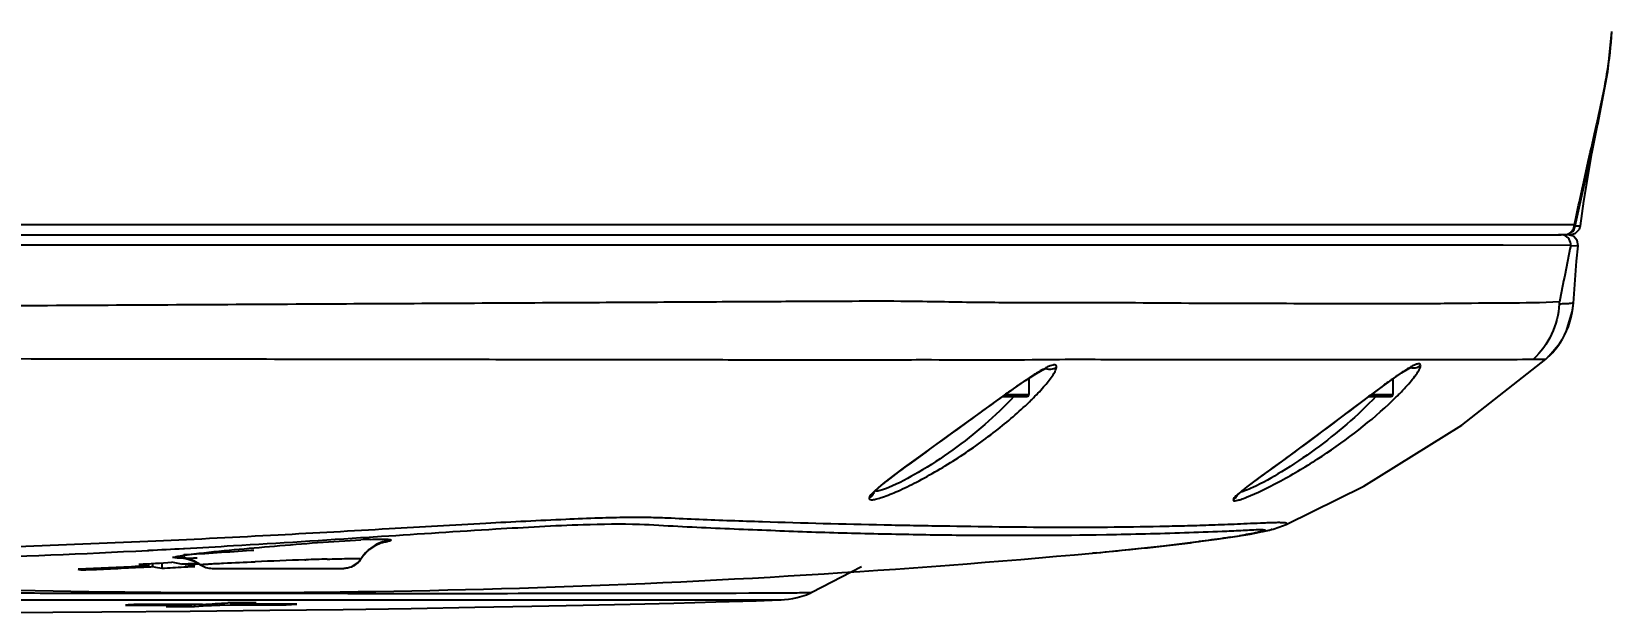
# Model space of a CAD drawing. Header units: millimetres. Extents: x 5828 to 6704, y 123 to 421.
# Drawn here: x 6429.06 to 6434.28, y 191.63 to 193.55 of the extents above; entities that cross this region are included whole.
import ezdxf

# ---------------------------------------------------------------- set-up
doc = ezdxf.new("R2010")
doc.units = ezdxf.units.MM
doc.layers.add('外形图', color=7, linetype='Continuous')
doc.layers.add('尺寸标注', color=7, linetype='Continuous')
doc.styles.add('微软雅黑', font='msyh.ttc', dxfattribs={"height": 1.5})
doc.dimstyles.new('尺寸标注_1_15比例', dxfattribs={"dimtxt": 1.5, "dimasz": 1.25, "dimexe": 0.5, "dimexo": 0.4, "dimgap": 0.5, "dimtad": 1, "dimdec": 1, "dimlfac": 15, "dimdsep": 46, "dimtxsty": '微软雅黑', "dimcen": 0.09, "dimadec": 0, "dimazin": 0, "dimtp": 0.01, "dimtm": 0.01, "dimtfac": 1, "dimtdec": 1, "dimtofl": 0, "dimtmove": 0, "dimatfit": 3, "dimfxl": 1, "dimtolj": 1, "dimarcsym": 0})

# ---------------------------------------------------------------- blocks, each defined once
blk = doc.blocks.new('*D948')
at = {"layer": 'Defpoints', "color": 0}
for p in [(6426.4804, 198.7098), (6426.4804, 197.8431), (6446.4983, 197.8431)]:
    blk.add_point(p, dxfattribs=at)
at = {"layer": '尺寸标注', "color": 0, "lineweight": -2}
for p, q in [((6446.4983, 199.9598), (6446.4983, 201.2098)), ((6426.8804, 198.7098), (6446.9983, 198.7098)), ((6426.8804, 197.8431), (6446.9983, 197.8431)), ((6446.4983, 196.5931), (6446.4983, 192.3696))]:
    blk.add_line(p, q, dxfattribs=at)
at = {"layer": '尺寸标注', "color": 0}
for points in [[(6446.29, 199.9598), (6446.7067, 199.9598), (6446.4983, 198.7098)], [(6446.7067, 196.5931), (6446.29, 196.5931), (6446.4983, 197.8431)]]:
    blk.add_solid(points, dxfattribs=at)
at = {"layer": '尺寸标注', "color": 0, "insert": (6445.2193, 193.8564), "char_height": 1.5, "attachment_point": 5, "rotation": 90, "style": '微软雅黑'}
blk.add_mtext('\\A1;13', dxfattribs=at)

msp = doc.modelspace()

# ---------------------------------------------------------------- linework, layer by layer
at = {"layer": '外形图'}
for p, q in [((6434.2682, 193.5449), (6434.2682, 193.5459)), ((6434.148, 192.9057), (6434.2217, 193.2378)), ((6434.218, 193.2386), (6434.2187, 193.2417)), ((6434.2217, 193.2378), (6434.2223, 193.2404)), ((6434.1454, 192.9086), (6425.0348, 192.9086)), ((6434.1479, 192.9057), (6434.1651, 192.9057)), ((6434.1616, 192.8945), (6434.1651, 192.9057)), ((6425.0688, 192.8765), (6434.1019, 192.8764)), ((6434.1315, 192.8765), (6434.0932, 192.8765)), ((6434.1423, 192.8712), (6434.1243, 192.8765)), ((6434.132, 192.8765), (6434.1493, 192.8814)), ((6434.1546, 192.857), (6434.1423, 192.8712)), ((6434.1493, 192.8814), (6434.1616, 192.8945)), ((6434.1575, 192.8397), (6434.1546, 192.857)), ((6434.133, 192.8411), (6425.0366, 192.842)), ((6429.124, 192.842), (6425.0791, 192.842)), ((6431.2861, 192.842), (6429.124, 192.842)), ((6434.133, 192.8404), (6434.1575, 192.8397)), ((6434.1417, 192.6507), (6434.1417, 192.6507)), ((6434.1049, 192.5308), (6434.1054, 192.5317)), ((6432.3832, 192.4649), (6432.4081, 192.4652)), ((6432.3832, 192.4649), (6432.408, 192.4651)), ((6433.6093, 192.4652), (6433.6268, 192.4652)), ((6434.051, 192.4663), (6434.051, 192.4663)), ((6434.051, 192.4663), (6434.051, 192.4663)), ((6432.2957, 192.3682), (6432.3351, 192.3953)), ((6432.3471, 192.4031), (6432.3471, 192.3498)), ((6433.5471, 192.4012), (6433.5471, 192.3498)), ((6432.2438, 192.3313), (6432.2957, 192.3682)), ((6432.2605, 192.3431), (6432.3404, 192.3431)), ((6432.2699, 192.3498), (6432.3471, 192.3498)), ((6433.4537, 192.3324), (6433.4916, 192.3608)), ((6433.4681, 192.3431), (6433.5404, 192.3431)), ((6433.477, 192.3498), (6433.5471, 192.3498)), ((6433.194, 191.9208), (6433.1945, 191.921)), ((6433.1944, 191.9212), (6433.1947, 191.9213)), ((6433.1945, 191.921), (6433.1944, 191.9211)), ((6430.1717, 191.8795), (6430.2128, 191.8822)), ((6432.5688, 191.8875), (6432.603, 191.8879)), ((6432.569, 191.8874), (6432.603, 191.8879)), ((6433.1473, 191.9045), (6433.1459, 191.9042)), ((6429.4412, 191.8359), (6429.4445, 191.8361)), ((6429.4421, 191.8358), (6429.4454, 191.8359)), ((6429.5594, 191.8421), (6429.5626, 191.8423)), ((6429.5599, 191.8421), (6429.5632, 191.8423)), ((6429.5606, 191.8216), (6429.5623, 191.8102)), ((6429.9593, 191.8045), (6429.963, 191.8046)), ((6430.1448, 191.8078), (6430.1448, 191.8077)), ((6432.5701, 191.828), (6432.5561, 191.8267)), ((6432.5561, 191.8272), (6432.5701, 191.828)), ((6429.4442, 191.7919), (6429.4438, 191.7846)), ((6429.4575, 191.7927), (6429.4572, 191.7823)), ((6429.4572, 191.7823), (6429.4676, 191.7805)), ((6429.4676, 191.7805), (6429.4884, 191.777)), ((6429.4888, 191.7944), (6429.4884, 191.777)), ((6429.5315, 191.7945), (6429.5211, 191.7964)), ((6429.5607, 191.7811), (6429.5661, 191.7814)), ((6429.565, 191.7928), (6429.5657, 191.7884)), ((6429.5865, 191.7849), (6429.5761, 191.7867)), ((6429.5969, 191.7831), (6429.5865, 191.7849)), ((6429.6156, 191.7885), (6429.6156, 191.7885)), ((6429.6538, 191.7765), (6430.0883, 191.7765)), ((6431.6315, 191.6975), (6431.7946, 191.7823)), ((6427.7908, 191.6728), (6429.9387, 191.6728)), ((6429.3688, 191.6555), (6429.4417, 191.6555)), ((6429.3689, 191.6554), (6429.4417, 191.6554)), ((6429.5869, 191.6576), (6429.4047, 191.6576)), ((6429.4417, 191.6555), (6429.5867, 191.6555)), ((6429.5031, 191.6507), (6429.5652, 191.6508)), ((6429.5652, 191.6508), (6429.5964, 191.6509)), ((6429.6225, 191.6576), (6429.5869, 191.6576)), ((6429.6225, 191.6576), (6429.5869, 191.6576)), ((6429.5934, 191.6946), (6429.716, 191.6944)), ((6429.5962, 191.6559), (6429.5964, 191.651)), ((6429.5964, 191.6509), (6429.6244, 191.6524)), ((6429.6244, 191.6524), (6429.6523, 191.654)), ((6429.6523, 191.654), (6429.68, 191.6556)), ((6429.6798, 191.6612), (6429.68, 191.6557)), ((6429.68, 191.6556), (6429.752, 191.6558)), ((6429.7152, 191.6639), (6429.7159, 191.6578)), ((6429.7995, 191.658), (6429.7159, 191.6578)), ((6429.752, 191.6558), (6429.7995, 191.6559)), ((6429.7995, 191.6728), (6431.5264, 191.6724)), ((6431.5073, 191.6957), (6431.5329, 191.6959)), ((6431.6315, 191.6975), (6431.6315, 191.6975)), ((6428.9675, 191.6315), (6429.2907, 191.633)), ((6429.2907, 191.633), (6429.5817, 191.6353)), ((6429.5817, 191.6353), (6429.8446, 191.6381))]:
    msp.add_line(p, q, dxfattribs=at)
for points in [[(6434.2221, 193.2401), (6434.2555, 193.4148), (6434.2682, 193.5449)], [(6434.1652, 192.9056), (6434.1764, 192.9873), (6434.2029, 193.1447), (6434.2217, 193.2378)], [(6432.0907, 192.842), (6431.9145, 192.842), (6431.6534, 192.842), (6431.2861, 192.842)], [(6432.6408, 192.842), (6432.4739, 192.842), (6432.3507, 192.8419), (6432.0907, 192.842)], [(6434.133, 192.8411), (6433.9102, 192.842), (6433.7101, 192.8419), (6433.5337, 192.842), (6433.3378, 192.842), (6433.1184, 192.842), (6432.9276, 192.842), (6432.6408, 192.842)], [(6434.1417, 192.6507), (6434.1524, 192.7889), (6434.1575, 192.8397)], [(6434.1054, 192.5317), (6434.1182, 192.5564), (6434.139, 192.6257), (6434.1418, 192.6507)], [(6434.0511, 192.4662), (6434.0613, 192.4756), (6434.099, 192.5214), (6434.1049, 192.5308)], [(6432.3351, 192.3953), (6432.3664, 192.4156), (6432.3907, 192.4298), (6432.4062, 192.4373), (6432.4082, 192.438)], [(6433.1944, 191.921), (6433.4513, 192.0478), (6433.7743, 192.2489), (6434.051, 192.4663)], [(6433.5524, 192.4049), (6433.5757, 192.4208), (6433.5942, 192.4324), (6433.6073, 192.4396), (6433.6093, 192.4406)], [(6433.4916, 192.3608), (6433.5244, 192.3849), (6433.5524, 192.4049)], [(6431.9839, 192.1429), (6432.1053, 192.2308), (6432.1785, 192.284), (6432.2438, 192.3313)], [(6433.0337, 192.0178), (6433.0337, 192.0175), (6433.0395, 192.0232), (6433.0506, 192.0326), (6433.0669, 192.0455), (6433.0882, 192.0616), (6433.1144, 192.081), (6433.1475, 192.1051), (6433.1911, 192.1368), (6433.2448, 192.1761), (6433.3042, 192.22), (6433.3612, 192.2626), (6433.4104, 192.2997), (6433.4537, 192.3324)], [(6431.8526, 192.0431), (6431.8732, 192.0602), (6431.9016, 192.0822), (6431.9383, 192.1096), (6431.9839, 192.1429)], [(6431.8344, 192.0252), (6431.8395, 192.031), (6431.8526, 192.0431)], [(6433.1459, 191.9042), (6433.1521, 191.9059), (6433.1712, 191.9119), (6433.1945, 191.921)], [(6430.1448, 191.8077), (6430.1498, 191.8152), (6430.1721, 191.839), (6430.1938, 191.8534), (6430.2085, 191.86), (6430.2129, 191.8614)], [(6432.5696, 191.828), (6432.7904, 191.8505), (6432.9662, 191.8725), (6433.0768, 191.8896), (6433.1473, 191.9045)], [(6429.5634, 191.8102), (6429.56, 191.8103), (6429.5625, 191.81), (6429.5755, 191.8073), (6429.5979, 191.7989), (6429.6156, 191.7885)], [(6430.0883, 191.7765), (6430.1139, 191.7816), (6430.1355, 191.7961), (6430.1448, 191.8077)], [(6429.8446, 191.6381), (6430.0856, 191.6412), (6430.3105, 191.6445), (6430.5197, 191.6481), (6430.7085, 191.6516), (6430.8776, 191.6552), (6431.0321, 191.6587), (6431.1763, 191.6622), (6431.3148, 191.666), (6431.4478, 191.6699), (6431.5264, 191.6724)], [(6430.1819, 191.6728), (6430.583, 191.6727), (6430.9247, 191.6727), (6431.1996, 191.6726), (6431.3959, 191.6725), (6431.5264, 191.6724)], [(6431.5268, 191.6724), (6431.5301, 191.6725), (6431.5416, 191.6733)], [(6431.5416, 191.6733), (6431.5546, 191.6747), (6431.5686, 191.677), (6431.5832, 191.6803), (6431.5982, 191.6845), (6431.6132, 191.6897), (6431.6282, 191.696), (6431.6315, 191.6975)]]:
    msp.add_lwpolyline(points, dxfattribs=at)
for centre, radius, start, end in [((6443.9524, 190.808), 10.0275, 168.30625, 169.38725), ((6433.8742, 192.6681), 0.2684, 311.2322, 329.2471), ((6434.0184, 189.9209), 2.9933, 124.6802, 125.0564), ((6433.6535, 190.4478), 2.3523, 124.4382, 124.6729), ((6435.8993, 189.1382), 4.0232, 126.3336, 126.5705), ((6435.3681, 189.8601), 3.127, 126.1516, 126.3297), ((6434.9199, 188.6369), 4.5621, 125.0621, 125.6566), ((6432.3404, 192.3498), 0.00667, 270, 0), ((6431.655, 193.0408), 0.9962, 314.626, 315.1867), ((6437.4972, 186.9875), 6.7025, 126.58667, 126.95243), ((6432.7552, 193.1505), 1.1395, 313.0891, 314.7977), ((6433.5404, 192.3498), 0.00667, 270, 0), ((6433.0038, 192.0313), 0.0332, 319.0437, 335.4265), ((6430.2735, 189.3681), 2.5059, 92.2264, 92.9459), ((6430.2578, 191.7368), 0.1335, 115.8767, 130.5854), ((6430.258, 191.7358), 0.1344, 95.6827, 115.7743), ((6432.015, 198.7677), 6.9605, 276.73876, 277.37307), ((6432.5973, 194.6104), 2.7625, 278.6132, 279.2554), ((6433.0777, 192.1594), 0.2642, 277.5539, 279.9999), ((6433.0777, 192.1595), 0.2643, 280.0001, 284.958), ((6429.7038, 223.0764), 31.3796, 268.30359, 275.21519), ((6427.8809, 221.4248), 29.6302, 271.78385, 273.02043), ((6427.4731, 229.7136), 37.9289, 272.98083, 273.15403), ((6429.5392, 191.6789), 0.1338, 80.7068, 93.5711), ((6428.1471, 215.0558), 23.2771, 273.48143, 274.02658), ((6429.5393, 191.6798), 0.1328, 77.8326, 80.6901), ((6429.5392, 191.6795), 0.1331, 71.1304, 77.8301), ((6429.5393, 191.6797), 0.1329, 65.8532, 71.1257), ((6429.5622, 195.0177), 3.1891, 273.9449, 274.1221), ((6431.2325, 157.1737), 34.6542, 92.10546, 92.37547), ((6430.4839, 177.4164), 14.3977, 91.79238, 92.07337), ((6430.0879, 191.8435), 0.0672, 312.2519, 327.8897), ((6430.2582, 191.7366), 0.1339, 133.7935, 147.8734), ((6430.2575, 191.7373), 0.1329, 130.6242, 133.7927), ((6431.5707, 202.7509), 10.9685, 275.22743, 275.80806), ((6431.7717, 200.8186), 9.0258, 275.78046, 276.74524), ((6430.1115, 197.1374), 5.4387, 260.486, 260.6288), ((6428.3987, 210.2471), 18.4848, 273.14444, 273.48132), ((6430.3815, 197.1788), 5.4751, 259.8069, 260.1385), ((6429.9584, 182.3773), 9.4213, 93.13063, 93.31837), ((6429.0032, 200.744), 8.9732, 272.61836, 272.81577), ((6429.2745, 195.1908), 3.4134, 272.8464, 273.0685), ((6429.3466, 195.2115), 3.4269, 273.4411, 273.6571), ((6428.6841, 205.3619), 13.5988, 273.71495, 273.88643), ((6428.8561, 204.6917), 12.9299, 273.14775, 273.28444), ((6429.539, 191.6791), 0.1335, 55.0227, 65.8495), ((6430.0883, 191.843), 0.0665, 291.0688, 298.0237), ((6430.0882, 191.8432), 0.0667, 298.0463, 312.2152), ((6428.4323, 211.2321), 19.6106, 273.4795, 273.72429), ((6428.5439, 210.8637), 19.2417, 273.49194, 273.74142), ((6428.8708, 208.9534), 17.3275, 273.39814, 273.51685)]:
    msp.add_arc(centre, radius, start, end, dxfattribs=at)
for points, knots in [([(6434.2187, 193.2417), (6434.2309, 193.2964), (6434.2531, 193.3967), (6434.2666, 193.4989), (6434.2682, 193.5455)], [0, 0, 0, 0, 0.546067, 1, 1, 1, 1]), ([(6434.1452, 192.9086), (6434.1513, 192.9377), (6434.1748, 193.048), (6434.2, 193.1579), (6434.2181, 193.2389)], [0, 0, 0, 0, 0.263342, 1, 1, 1, 1]), ([(6434.133, 192.8404), (6434.1338, 192.8476), (6434.1297, 192.863), (6434.1172, 192.8726), (6434.1103, 192.8748)], [0, 0, 0, 0, 0.501286, 1, 1, 1, 1]), ([(6434.0963, 192.6548), (6434.0374, 192.6519), (6433.9181, 192.6505), (6433.7681, 192.6502), (6433.6461, 192.6481), (6433.5214, 192.648), (6433.3631, 192.6485), (6433.1703, 192.6494), (6432.9062, 192.6492), (6432.6375, 192.6525), (6432.3643, 192.6519), (6432.1484, 192.6525), (6431.9403, 192.6577), (6431.7218, 192.6566), (6431.4829, 192.6555), (6431.1917, 192.6539), (6430.7157, 192.6511), (6430.0366, 192.6478), (6429.156, 192.6424), (6428.5407, 192.64), (6428.226, 192.6387)], [0, 0, 0, 0, 0.03011, 0.060964, 0.076646, 0.092498, 0.124698, 0.15754, 0.191001, 0.259682, 0.294838, 0.330637, 0.370019, 0.401204, 0.442271, 0.492118, 0.549991, 0.685527, 0.839172, 1, 1, 1, 1]), ([(6434.0954, 192.6478), (6434.0935, 192.6137), (6434.0764, 192.5457), (6434.0348, 192.4892), (6434.0098, 192.4662)], [0, 0, 0, 0, 0.501257, 1, 1, 1, 1]), ([(6434.0955, 192.6478), (6434.096, 192.6486), (6434.096, 192.6511), (6434.0963, 192.6534), (6434.0964, 192.6548)], [0, 0, 0, 0, 0.424158, 1, 1, 1, 1]), ([(6434.1417, 192.6507), (6434.1408, 192.6501), (6434.1362, 192.6506), (6434.1276, 192.649), (6434.1131, 192.6486), (6434.1019, 192.648), (6434.0955, 192.6478)], [0, 0, 0, 0, 0.074854, 0.272472, 0.582642, 1, 1, 1, 1]), ([(6427.8691, 192.4687), (6428.4728, 192.469), (6429.3496, 192.467), (6430.347, 192.4663), (6430.8479, 192.4649), (6431.1676, 192.4647), (6431.442, 192.4644), (6431.6656, 192.4642), (6431.8377, 192.4639), (6432.0706, 192.4653), (6432.2471, 192.4628), (6432.3832, 192.4649)], [0, 0, 0, 0, 0.401234, 0.582698, 0.662871, 0.734105, 0.795174, 0.845234, 0.882698, 0.90953, 1, 1, 1, 1]), ([(6432.4381, 192.4408), (6432.4379, 192.4423), (6432.4369, 192.4453), (6432.432, 192.4477), (6432.4252, 192.4468), (6432.4162, 192.4439), (6432.4049, 192.4387), (6432.3858, 192.4285), (6432.3709, 192.4193), (6432.3604, 192.4126)], [0, 0, 0, 0, 0.048816, 0.097744, 0.168997, 0.274577, 0.413929, 0.583587, 1, 1, 1, 1]), ([(6432.4081, 192.4652), (6432.5126, 192.4663), (6432.7188, 192.4643), (6433.024, 192.4653), (6433.3201, 192.4657), (6433.5142, 192.4652), (6433.6095, 192.4652)], [0, 0, 0, 0, 0.260771, 0.515081, 0.762116, 1, 1, 1, 1]), ([(6432.4267, 192.4147), (6432.4298, 192.4196), (6432.4346, 192.4278), (6432.4379, 192.437), (6432.4381, 192.4408)], [0, 0, 0, 0, 0.599992, 1, 1, 1, 1]), ([(6433.6385, 192.446), (6433.6383, 192.4472), (6433.6372, 192.45), (6433.6322, 192.4515), (6433.6255, 192.4499), (6433.6167, 192.4463), (6433.6055, 192.4405), (6433.5867, 192.4293), (6433.5721, 192.4194), (6433.5618, 192.4123)], [0, 0, 0, 0, 0.043022, 0.088827, 0.160379, 0.26781, 0.409389, 0.581054, 1, 1, 1, 1]), ([(6433.5949, 192.3806), (6433.6062, 192.3933), (6433.621, 192.4108), (6433.6346, 192.4333), (6433.6382, 192.4423), (6433.6385, 192.446)], [0, 0, 0, 0, 0.644054, 0.860767, 1, 1, 1, 1]), ([(6433.6268, 192.4652), (6433.6594, 192.4653), (6433.74, 192.4653), (6433.8677, 192.4645), (6433.9627, 192.4656), (6434.0097, 192.4663)], [0, 0, 0, 0, 0.255268, 0.631837, 1, 1, 1, 1]), ([(6434.0097, 192.4663), (6434.0154, 192.4662), (6434.0252, 192.4661), (6434.038, 192.4656), (6434.0459, 192.4662), (6434.0499, 192.4658), (6434.051, 192.4663)], [0, 0, 0, 0, 0.411952, 0.719453, 0.917886, 1, 1, 1, 1]), ([(6432.3604, 192.4126), (6432.3574, 192.4107), (6432.3449, 192.4026), (6432.3326, 192.3943), (6432.3232, 192.3878)], [0, 0, 0, 0, 0.236796, 1, 1, 1, 1]), ([(6432.3617, 192.3386), (6432.375, 192.352), (6432.3978, 192.3763), (6432.4188, 192.4025), (6432.4267, 192.4147)], [0, 0, 0, 0, 0.562505, 1, 1, 1, 1]), ([(6433.5618, 192.4123), (6433.5587, 192.4102), (6433.5458, 192.4012), (6433.5331, 192.3921), (6433.5234, 192.385)], [0, 0, 0, 0, 0.236707, 1, 1, 1, 1]), ([(6433.5581, 192.3419), (6433.5615, 192.3452), (6433.574, 192.3579), (6433.5862, 192.3708), (6433.5949, 192.3806)], [0, 0, 0, 0, 0.264704, 1, 1, 1, 1]), ([(6431.8641, 192.0113), (6431.8811, 192.0171), (6431.9189, 192.0327), (6432.0032, 192.0737), (6432.1154, 192.1397), (6432.2423, 192.2302), (6432.3202, 192.2976), (6432.3548, 192.3317)], [0, 0, 0, 0, 0.091384, 0.207496, 0.476912, 0.752529, 1, 1, 1, 1]), ([(6432.2605, 192.3437), (6432.1921, 192.2947), (6432.0917, 192.2212), (6431.9634, 192.1285), (6431.9037, 192.0847), (6431.8771, 192.0639)], [0, 0, 0, 0, 0.532215, 0.786431, 1, 1, 1, 1]), ([(6432.2974, 192.3433), (6432.2366, 192.2781), (6432.1334, 192.1898), (6431.9906, 192.0957), (6431.9183, 192.0566), (6431.8846, 192.0429)], [0, 0, 0, 0, 0.521312, 0.787445, 1, 1, 1, 1]), ([(6433.4679, 192.3437), (6433.399, 192.292), (6433.2974, 192.2148), (6433.1663, 192.1192), (6433.1047, 192.0747), (6433.077, 192.0538)], [0, 0, 0, 0, 0.531264, 0.7864, 1, 1, 1, 1]), ([(6433.4908, 192.3433), (6433.43, 192.2793), (6433.3281, 192.1923), (6433.1879, 192.098), (6433.1175, 192.0582), (6433.0849, 192.0431)], [0, 0, 0, 0, 0.522658, 0.787371, 1, 1, 1, 1]), ([(6433.0642, 192.0109), (6433.1001, 192.025), (6433.1794, 192.0644), (6433.3411, 192.1599), (6433.4611, 192.2504), (6433.5337, 192.3183)], [0, 0, 0, 0, 0.205087, 0.470788, 1, 1, 1, 1]), ([(6431.834, 192.0275), (6431.8303, 192.0238), (6431.8248, 192.018), (6431.8197, 192.0105), (6431.8197, 192.0076)], [0, 0, 0, 0, 0.642028, 1, 1, 1, 1]), ([(6431.8771, 192.0639), (6431.8727, 192.0605), (6431.858, 192.0488), (6431.8435, 192.0368), (6431.834, 192.0275)], [0, 0, 0, 0, 0.294158, 1, 1, 1, 1]), ([(6431.8846, 192.0429), (6431.8754, 192.0391), (6431.8614, 192.0342), (6431.8455, 192.0302), (6431.8404, 192.0318)], [0, 0, 0, 0, 0.649619, 1, 1, 1, 1]), ([(6433.077, 192.0538), (6433.069, 192.0478), (6433.055, 192.0371), (6433.0366, 192.0223), (6433.0258, 192.0117), (6433.0196, 192.0049), (6433.0197, 192.0022)], [0, 0, 0, 0, 0.384689, 0.687126, 0.895403, 1, 1, 1, 1]), ([(6433.0849, 192.0431), (6433.0772, 192.0395), (6433.0642, 192.0339), (6433.0508, 192.0292), (6433.0453, 192.0282)], [0, 0, 0, 0, 0.603676, 1, 1, 1, 1]), ([(6431.8197, 192.0076), (6431.8198, 192.006), (6431.8234, 192.0021), (6431.8331, 192.0031), (6431.8468, 192.0055), (6431.8578, 192.0091), (6431.8641, 192.0113)], [0, 0, 0, 0, 0.101165, 0.277469, 0.577532, 1, 1, 1, 1]), ([(6433.0197, 192.0022), (6433.02, 191.9984), (6433.0341, 192.0002), (6433.0461, 192.0042), (6433.0579, 192.0084), (6433.0642, 192.0109)], [0, 0, 0, 0, 0.2473, 0.56047, 1, 1, 1, 1]), ([(6433.1947, 191.9213), (6433.1958, 191.9218), (6433.1989, 191.9232), (6433.1958, 191.9257), (6433.1931, 191.926), (6433.1877, 191.9268), (6433.1786, 191.9271), (6433.1652, 191.9272), (6433.1489, 191.9268), (6433.1303, 191.9262), (6433.1026, 191.9251), (6433.0667, 191.9234), (6433.0237, 191.9214), (6432.9817, 191.9198), (6432.9273, 191.9179), (6432.8595, 191.916), (6432.748, 191.9134), (6432.6045, 191.9111), (6432.4281, 191.9111), (6432.2471, 191.9125), (6432.0603, 191.9154), (6431.8002, 191.9199), (6431.5325, 191.9275), (6431.294, 191.9353), (6431.1694, 191.9415), (6431.09, 191.9444), (6431.0151, 191.9444), (6430.9236, 191.942), (6430.7687, 191.9358), (6430.5382, 191.9238), (6430.2221, 191.9055), (6429.8596, 191.885), (6429.4604, 191.8651), (6428.8879, 191.8417), (6428.4495, 191.8317), (6428.1542, 191.8297)], [0, 0, 0, 0, 0.000739, 0.001218, 0.001728, 0.002436, 0.004429, 0.007119, 0.010387, 0.014114, 0.01818, 0.026842, 0.035462, 0.043758, 0.051832, 0.067749, 0.084033, 0.118105, 0.152972, 0.188773, 0.225653, 0.263875, 0.343303, 0.384672, 0.405622, 0.417384, 0.431881, 0.450082, 0.471719, 0.523956, 0.587174, 0.659743, 0.739602, 0.824583, 1, 1, 1, 1]), ([(6430.2128, 191.8822), (6430.3383, 191.8904), (6430.5598, 191.905), (6430.8432, 191.9212), (6431.0436, 191.9247), (6431.1889, 191.9149), (6431.3134, 191.9095), (6431.4751, 191.9026), (6431.6732, 191.8948), (6431.9059, 191.8892), (6432.2041, 191.8846), (6432.4243, 191.8852), (6432.569, 191.8874)], [0, 0, 0, 0, 0.160064, 0.282422, 0.361175, 0.414723, 0.467594, 0.519741, 0.620627, 0.719818, 0.815942, 1, 1, 1, 1]), ([(6429.5632, 191.8423), (6429.6168, 191.8452), (6429.8197, 191.8568), (6430.0225, 191.8698), (6430.1717, 191.8795)], [0, 0, 0, 0, 0.264287, 1, 1, 1, 1]), ([(6429.5938, 191.8241), (6429.6821, 191.8348), (6429.8658, 191.8505), (6430.0495, 191.8658), (6430.1447, 191.8707)], [0, 0, 0, 0, 0.48289, 1, 1, 1, 1]), ([(6430.1761, 191.8721), (6430.1861, 191.8725), (6430.2027, 191.873), (6430.2261, 191.873), (6430.236, 191.8724), (6430.2451, 191.871), (6430.2447, 191.8696)], [0, 0, 0, 0, 0.433022, 0.747514, 0.935996, 1, 1, 1, 1]), ([(6430.2447, 191.8696), (6430.2444, 191.8686), (6430.241, 191.8672), (6430.2352, 191.8652), (6430.2251, 191.8629), (6430.2174, 191.8613), (6430.2129, 191.8605)], [0, 0, 0, 0, 0.088564, 0.282951, 0.587094, 1, 1, 1, 1]), ([(6432.603, 191.8879), (6432.6886, 191.8894), (6432.8156, 191.8922), (6432.9631, 191.898), (6433.0442, 191.9015), (6433.0838, 191.9039), (6433.1029, 191.9043)], [0, 0, 0, 0, 0.513128, 0.762222, 0.885304, 1, 1, 1, 1]), ([(6433.011, 191.8791), (6433.0034, 191.8779), (6432.9692, 191.8728), (6432.935, 191.8682), (6432.9082, 191.8647)], [0, 0, 0, 0, 0.221424, 1, 1, 1, 1]), ([(6433.1124, 191.8975), (6433.1085, 191.8965), (6433.0851, 191.8911), (6433.0613, 191.8871), (6433.0416, 191.8839)], [0, 0, 0, 0, 0.167815, 1, 1, 1, 1]), ([(6433.1029, 191.9043), (6433.1068, 191.9044), (6433.1139, 191.9045), (6433.1198, 191.9043), (6433.1265, 191.9035), (6433.1245, 191.9016), (6433.1238, 191.9013)], [0, 0, 0, 0, 0.4756, 0.783761, 0.911036, 1, 1, 1, 1]), ([(6433.1238, 191.9013), (6433.1232, 191.9009), (6433.1195, 191.8994), (6433.1156, 191.8983), (6433.1124, 191.8975)], [0, 0, 0, 0, 0.167875, 1, 1, 1, 1]), ([(6429.5309, 191.8124), (6429.5301, 191.8131), (6429.5347, 191.8152), (6429.5383, 191.8158), (6429.5497, 191.8183), (6429.5677, 191.8208), (6429.5842, 191.823), (6429.5938, 191.8241)], [0, 0, 0, 0, 0.051116, 0.125638, 0.234357, 0.553077, 1, 1, 1, 1]), ([(6429.5608, 191.8096), (6429.5567, 191.8097), (6429.5497, 191.8099), (6429.5406, 191.8103), (6429.5348, 191.8112), (6429.5316, 191.8117), (6429.5309, 191.8124)], [0, 0, 0, 0, 0.400428, 0.701258, 0.900877, 1, 1, 1, 1]), ([(6429.605, 191.8098), (6429.6008, 191.8097), (6429.586, 191.8095), (6429.5713, 191.8094), (6429.5608, 191.8096)], [0, 0, 0, 0, 0.288032, 1, 1, 1, 1]), ([(6430.0336, 191.807), (6430.0443, 191.8073), (6430.077, 191.8082), (6430.1096, 191.8092), (6430.1316, 191.8088)], [0, 0, 0, 0, 0.328499, 1, 1, 1, 1]), ([(6430.1316, 191.8088), (6430.1335, 191.8088), (6430.1367, 191.8087), (6430.1411, 191.8086), (6430.1431, 191.8082), (6430.1448, 191.8081), (6430.1448, 191.8078)], [0, 0, 0, 0, 0.430323, 0.740552, 0.92964, 1, 1, 1, 1]), ([(6429.413, 191.7828), (6429.3796, 191.7809), (6429.3128, 191.7783), (6429.246, 191.7749), (6429.2126, 191.7735)], [0, 0, 0, 0, 0.500001, 1, 1, 1, 1]), ([(6429.2259, 191.7713), (6429.2571, 191.7726), (6429.3196, 191.7748), (6429.3819, 191.7787), (6429.4131, 191.7801)], [0, 0, 0, 0, 0.500017, 1, 1, 1, 1]), ([(6429.6156, 191.7885), (6429.6155, 191.7887), (6429.6172, 191.789), (6429.6187, 191.7893), (6429.6231, 191.7897), (6429.6311, 191.7903), (6429.6455, 191.7912), (6429.6578, 191.7919), (6429.665, 191.7922)], [0, 0, 0, 0, 0.01445, 0.060918, 0.139798, 0.250763, 0.566431, 1, 1, 1, 1]), ([(6429.665, 191.7922), (6429.6738, 191.7927), (6429.7176, 191.7948), (6429.7613, 191.7967), (6429.7962, 191.7981)], [0, 0, 0, 0, 0.203126, 1, 1, 1, 1]), ([(6428.9918, 191.6954), (6429.0428, 191.6953), (6429.2433, 191.695), (6429.4438, 191.6947), (6429.5934, 191.6946)], [0, 0, 0, 0, 0.254298, 1, 1, 1, 1]), ([(6429.716, 191.6944), (6430.0901, 191.694), (6430.6872, 191.6941), (6431.2843, 191.6944), (6431.5073, 191.6957)], [0, 0, 0, 0, 0.626539, 1, 1, 1, 1]), ([(6431.5329, 191.6959), (6431.5469, 191.696), (6431.5711, 191.6962), (6431.599, 191.6964), (6431.6154, 191.6968), (6431.6234, 191.6969), (6431.6283, 191.6973), (6431.6308, 191.6972), (6431.6314, 191.6975)], [0, 0, 0, 0, 0.427167, 0.736878, 0.847247, 0.927852, 0.978734, 1, 1, 1, 1])]:
    msp.add_open_spline(points, degree=3, knots=knots, dxfattribs=at)
for points in [[(6434.1402, 192.8921), (6434.1433, 192.897), (6434.145, 192.9029), (6434.1452, 192.9086)], [(6434.142, 192.8905), (6434.1452, 192.895), (6434.1472, 192.9003), (6434.1479, 192.9057)], [(6434.1479, 192.9057), (6434.1473, 192.9069), (6434.1463, 192.9078), (6434.1452, 192.9086)], [(6434.1103, 192.8748), (6434.1075, 192.8758), (6434.1044, 192.8763), (6434.1014, 192.8765)], [(6434.1125, 192.8765), (6434.1179, 192.8765), (6434.1235, 192.8779), (6434.1282, 192.8806)], [(6434.115, 192.8765), (6434.1202, 192.8765), (6434.1255, 192.8778), (6434.1301, 192.8801)], [(6434.1282, 192.8806), (6434.1331, 192.8832), (6434.1373, 192.8873), (6434.1402, 192.8921)], [(6434.1301, 192.8801), (6434.1348, 192.8825), (6434.139, 192.8862), (6434.142, 192.8905)], [(6434.1054, 192.5317), (6434.1264, 192.5675), (6434.1392, 192.6093), (6434.1417, 192.6507)], [(6432.4035, 192.4354), (6432.4085, 192.4334), (6432.4142, 192.4325), (6432.4196, 192.4331)], [(6432.4196, 192.4331), (6432.4262, 192.4337), (6432.433, 192.4365), (6432.4381, 192.4409)], [(6433.6072, 192.4387), (6433.6118, 192.4375), (6433.6167, 192.4372), (6433.6214, 192.4379)], [(6433.6214, 192.4379), (6433.6276, 192.4389), (6433.6338, 192.4418), (6433.6385, 192.4459)], [(6431.8289, 192.0149), (6431.8263, 192.012), (6431.8232, 192.0095), (6431.8197, 192.0076)], [(6431.8353, 192.0259), (6431.8339, 192.0219), (6431.8317, 192.0181), (6431.8289, 192.0149)], [(6433.0289, 192.0095), (6433.0263, 192.0066), (6433.0232, 192.004), (6433.0197, 192.0021)], [(6429.5576, 191.8143), (6429.5462, 191.8137), (6429.5348, 191.813), (6429.5234, 191.8123)], [(6429.4884, 191.777), (6429.5004, 191.7777), (6429.5125, 191.7783), (6429.5246, 191.7789)], [(6429.5246, 191.7789), (6429.5366, 191.7796), (6429.5487, 191.7804), (6429.5607, 191.7811)], [(6429.5523, 191.7908), (6429.5454, 191.792), (6429.5384, 191.7933), (6429.5315, 191.7945)], [(6429.5657, 191.7884), (6429.5809, 191.7893), (6429.596, 191.7902), (6429.6112, 191.791)], [(6429.6156, 191.7885), (6429.6265, 191.7809), (6429.6405, 191.7765), (6429.6538, 191.7765)], [(6430.1123, 191.7809), (6430.1047, 191.778), (6430.0964, 191.7765), (6430.0883, 191.7765)], [(6429.4047, 191.6576), (6429.3927, 191.6568), (6429.3808, 191.6561), (6429.3689, 191.6554)], [(6429.7995, 191.663), (6429.7684, 191.663), (6429.7373, 191.6629), (6429.7061, 191.6629)], [(6429.9337, 191.6585), (6429.889, 191.6583), (6429.8443, 191.6581), (6429.7995, 191.658)], [(6429.7995, 191.6559), (6429.8323, 191.6561), (6429.8651, 191.6562), (6429.8979, 191.6563)]]:
    msp.add_open_spline(points, degree=3, dxfattribs=at)

# ---------------------------------------------------------------- dimensions: what is measured, and where the dimension line sits
at = {"layer": '尺寸标注'}
dim = msp.add_linear_dim(base=(6446.4983, 197.8431), p1=(6426.4804, 198.7098), p2=(6426.4804, 197.8431), angle=90, dimstyle='尺寸标注_1_15比例', dxfattribs=at)
dim.commit()
dim.dimension.update_dxf_attribs({"geometry": '*D948', "text_midpoint": (6445.2193, 193.8564)})

doc.saveas('drawing.dxf')
